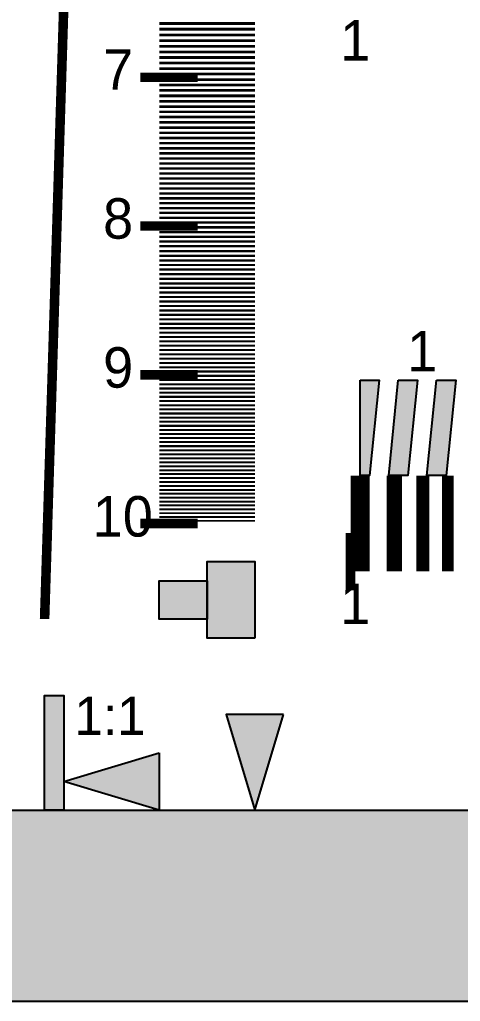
# Model space of a CAD drawing. Header units: millimetres. Extents: x 0 to 297, y 0 to 210.
# Drawn here: x 81.5 to 121.9, y 0 to 89.9 of the extents above; entities that cross this region are included whole.
import ezdxf

# ---------------------------------------------------------------- set-up
doc = ezdxf.new("R2010")
doc.units = ezdxf.units.MM
for name, color, linetype in [('FRAME', 7, 'Continuous'), ('GLUE', 1, 'Continuous'), ('LABELS', 7, 'Continuous'), ('PERIPHERY', 7, 'Continuous')]:
    doc.layers.add(name, color=color, linetype=linetype)

msp = doc.modelspace()

# ---------------------------------------------------------------- hatches: boundary and pattern name
at = {"layer": 'FRAME', "true_color": 0x000000}
h = msp.add_hatch(color=7, dxfattribs=at)
h.dxf.hatch_style = 1
h.paths.add_polyline_path([(103.058, 33.25), (98.683, 33.25), (98.683, 40.25), (103.058, 40.25), (103.058, 33.25)])
h = msp.add_hatch(color=7, dxfattribs=at)
h.dxf.hatch_style = 1
h.paths.add_polyline_path([(98.683, 35), (94.308, 35), (94.308, 38.5), (98.683, 38.5), (98.683, 35)])
h = msp.add_hatch(color=7, dxfattribs=at)
h.dxf.hatch_style = 1
h.paths.add_polyline_path([(85.557, 17.5), (83.808, 17.5), (83.808, 28), (85.557, 28), (85.557, 17.5)])
h = msp.add_hatch(color=7, dxfattribs=at)
h.dxf.hatch_style = 1
h.paths.add_polyline_path([(105.682, 26.25), (100.432, 26.25), (103.057, 17.5), (105.682, 26.25)])
h = msp.add_hatch(color=7, dxfattribs=at)
h.dxf.hatch_style = 1
h.paths.add_polyline_path([(94.308, 22.75), (94.308, 17.5), (85.558, 20.125), (94.308, 22.75)])
h = msp.add_hatch(color=7, dxfattribs=at)
h.dxf.hatch_style = 1
h.paths.add_polyline_path([(0, 17.5), (179.058, 17.5), (179.058, 0), (0, 0), (0, 17.5)])
at = {"layer": 'PERIPHERY', "true_color": 0x000000}
h = msp.add_hatch(color=7, dxfattribs=at)
h.dxf.hatch_style = 1
h.paths.add_polyline_path([(112.682, 56.875), (114.432, 56.875), (113.558, 48.125), (112.682, 48.125), (112.682, 56.875)])
h = msp.add_hatch(color=7, dxfattribs=at)
h.dxf.hatch_style = 1
h.paths.add_polyline_path([(116.183, 56.875), (117.932, 56.875), (117.057, 48.125), (115.307, 48.125), (116.183, 56.875)])
h = msp.add_hatch(color=7, dxfattribs=at)
h.dxf.hatch_style = 1
h.paths.add_polyline_path([(119.683, 56.875), (121.433, 56.875), (120.558, 48.125), (118.808, 48.125), (119.683, 56.875)])

# ---------------------------------------------------------------- linework, layer by layer
at = {"layer": 'FRAME', "color": 250}
for points in [[(103.058, 33.25), (98.683, 33.25), (98.683, 40.25), (103.058, 40.25), (103.058, 33.25)], [(98.683, 35), (94.308, 35), (94.308, 38.5), (98.683, 38.5), (98.683, 35)], [(85.557, 17.5), (83.808, 17.5), (83.808, 28), (85.557, 28), (85.557, 17.5)], [(105.682, 26.25), (100.432, 26.25), (103.057, 17.5), (105.682, 26.25)], [(94.308, 22.75), (94.308, 17.5), (85.558, 20.125), (94.308, 22.75)], [(0, 17.5), (179.058, 17.5), (179.058, 0), (0, 0), (0, 17.5)]]:
    msp.add_lwpolyline(points, close=True, dxfattribs=at)
at = {"layer": 'FRAME', "color": 250, "true_color": 0x000000}
for points in [[(103.058, 33.25), (103.058, 40.25), (98.683, 40.25)], [(98.683, 40.25), (98.683, 33.25), (103.058, 33.25)], [(98.683, 35), (98.683, 38.5), (94.308, 38.5)], [(94.308, 38.5), (94.308, 35), (98.683, 35)], [(85.557, 17.5), (85.557, 28), (83.808, 28)], [(83.808, 28), (83.808, 17.5), (85.557, 17.5)], [(105.682, 26.25), (100.432, 26.25), (103.057, 17.5)], [(85.558, 20.125), (94.308, 17.5), (94.308, 22.75)], [(0, 17.5), (0, 0), (179.058, 0)], [(179.058, 0), (179.058, 17.5), (0, 17.5)]]:
    msp.add_solid(points, dxfattribs=at)
at = {"layer": 'GLUE', "color": 1, "lineweight": 18}
msp.add_lwpolyline([(0, 0), (297, 0), (297, 210), (0, 210), (0, 0)], dxfattribs=at)
at = {"layer": 'PERIPHERY', "color": 250, "lineweight": 35}
for points, const_width in [([(88.183, 175), (83.808, 35)], 0.874), ([(103.057, 89.512), (94.308, 89.512)], 0.264), ([(103.057, 88.986), (94.308, 88.986)], 0.263), ([(103.057, 88.462), (94.308, 88.462)], 0.261), ([(103.057, 87.942), (94.308, 87.942)], 0.26), ([(103.057, 87.424), (94.308, 87.424)], 0.258), ([(103.057, 86.909), (94.308, 86.909)], 0.257), ([(103.057, 86.398), (94.308, 86.398)], 0.255), ([(103.057, 85.889), (94.308, 85.889)], 0.254), ([(103.057, 85.382), (94.308, 85.382)], 0.252), ([(97.807, 84.584), (92.557, 84.584)], 0.875), ([(103.057, 84.879), (94.308, 84.879)], 0.251), ([(103.057, 84.378), (94.308, 84.378)], 0.25), ([(103.057, 83.88), (94.308, 83.88)], 0.248), ([(103.057, 83.384), (94.308, 83.384)], 0.247), ([(103.057, 82.89), (94.308, 82.89)], 0.246), ([(103.057, 82.4), (94.308, 82.4)], 0.245), ([(103.057, 81.912), (94.308, 81.912)], 0.243), ([(103.057, 81.426), (94.308, 81.426)], 0.242), ([(103.057, 80.943), (94.308, 80.943)], 0.241), ([(103.057, 80.461), (94.308, 80.461)], 0.24), ([(103.057, 79.983), (94.308, 79.983)], 0.239), ([(103.057, 79.506), (94.308, 79.506)], 0.238), ([(103.057, 79.033), (94.308, 79.033)], 0.237), ([(103.057, 78.561), (94.308, 78.561)], 0.235), ([(103.057, 78.091), (94.308, 78.091)], 0.234), ([(103.057, 77.623), (94.308, 77.623)], 0.233), ([(103.057, 77.158), (94.308, 77.158)], 0.232), ([(103.057, 76.695), (94.308, 76.695)], 0.231), ([(103.057, 76.233), (94.308, 76.233)], 0.23), ([(103.057, 75.774), (94.308, 75.774)], 0.229), ([(103.057, 75.317), (94.308, 75.317)], 0.228), ([(103.057, 74.862), (94.308, 74.862)], 0.227), ([(103.057, 74.408), (94.308, 74.408)], 0.226), ([(103.057, 73.957), (94.308, 73.957)], 0.225), ([(103.057, 73.508), (94.308, 73.508)], 0.224), ([(103.057, 73.06), (94.308, 73.06)], 0.223), ([(103.057, 72.615), (94.308, 72.615)], 0.222), ([(103.057, 72.171), (94.308, 72.171)], 0.221), ([(97.807, 70.973), (92.557, 70.973)], 0.875), ([(103.057, 71.729), (94.308, 71.729)], 0.22), ([(103.057, 71.289), (94.308, 71.289)], 0.22), ([(103.057, 70.851), (94.308, 70.851)], 0.219), ([(103.057, 70.414), (94.308, 70.414)], 0.218), ([(103.057, 69.98), (94.308, 69.98)], 0.217), ([(103.057, 69.546), (94.308, 69.546)], 0.216), ([(103.057, 69.115), (94.308, 69.115)], 0.215), ([(103.057, 68.685), (94.308, 68.685)], 0.214), ([(103.057, 68.257), (94.308, 68.257)], 0.214), ([(103.057, 67.83), (94.308, 67.83)], 0.213), ([(103.057, 67.406), (94.308, 67.406)], 0.212), ([(103.057, 66.983), (94.308, 66.983)], 0.211), ([(103.057, 66.561), (94.308, 66.561)], 0.21), ([(103.057, 66.141), (94.308, 66.141)], 0.21), ([(103.057, 65.722), (94.308, 65.722)], 0.209), ([(103.057, 65.305), (94.308, 65.305)], 0.208), ([(103.057, 64.89), (94.308, 64.89)], 0.207), ([(103.057, 64.476), (94.308, 64.476)], 0.207), ([(103.057, 64.063), (94.308, 64.063)], 0.206), ([(103.057, 63.652), (94.308, 63.652)], 0.205), ([(103.057, 63.243), (94.308, 63.243)], 0.204), ([(103.057, 62.835), (94.308, 62.835)], 0.204), ([(103.057, 62.428), (94.308, 62.428)], 0.203), ([(103.057, 62.023), (94.308, 62.023)], 0.202), ([(103.057, 61.619), (94.308, 61.619)], 0.202), ([(103.057, 61.216), (94.308, 61.216)], 0.201), ([(103.057, 60.815), (94.308, 60.815)], 0.2), ([(103.057, 60.415), (94.308, 60.415)], 0.2), ([(103.057, 60.016), (94.308, 60.016)], 0.199), ([(103.057, 59.62), (94.308, 59.62)], 0.198), ([(103.057, 59.223), (94.308, 59.223)], 0.198), ([(103.057, 58.829), (94.308, 58.829)], 0.197), ([(103.057, 58.435), (94.308, 58.435)], 0.196), ([(97.807, 57.361), (92.557, 57.361)], 0.875), ([(103.057, 58.043), (94.308, 58.043)], 0.196), ([(103.057, 57.653), (94.308, 57.653)], 0.195), ([(103.057, 57.263), (94.308, 57.263)], 0.194), ([(103.057, 56.875), (94.308, 56.875)], 0.194), ([(103.057, 56.488), (94.308, 56.488)], 0.193), ([(103.057, 56.102), (94.308, 56.102)], 0.193), ([(103.057, 55.718), (94.308, 55.718)], 0.192), ([(103.057, 55.334), (94.308, 55.334)], 0.191), ([(103.057, 54.952), (94.308, 54.952)], 0.191), ([(103.057, 54.571), (94.308, 54.571)], 0.19), ([(103.057, 54.191), (94.308, 54.191)], 0.19), ([(103.057, 53.812), (94.308, 53.812)], 0.189), ([(103.057, 53.435), (94.308, 53.435)], 0.189), ([(103.057, 53.058), (94.308, 53.058)], 0.188), ([(103.057, 52.683), (94.308, 52.683)], 0.187), ([(103.057, 52.308), (94.308, 52.308)], 0.187), ([(103.057, 51.935), (94.308, 51.935)], 0.186), ([(103.057, 51.562), (94.308, 51.562)], 0.186), ([(103.057, 51.192), (94.308, 51.192)], 0.185), ([(103.057, 50.822), (94.308, 50.822)], 0.185), ([(103.057, 50.452), (94.308, 50.452)], 0.184), ([(103.057, 50.085), (94.308, 50.085)], 0.184), ([(103.057, 49.718), (94.308, 49.718)], 0.183), ([(103.057, 49.352), (94.308, 49.352)], 0.183), ([(103.057, 48.987), (94.308, 48.987)], 0.182), ([(103.057, 48.624), (94.308, 48.624)], 0.182), ([(112.682, 48.125), (112.682, 39.375)], 1.75), ([(115.812, 48.125), (115.812, 39.375)], 1.408), ([(118.424, 48.125), (118.424, 39.375)], 1.214), ([(120.716, 48.125), (120.716, 39.375)], 1.084), ([(103.057, 48.261), (94.308, 48.261)], 0.181), ([(103.057, 47.899), (94.308, 47.899)], 0.181), ([(103.057, 47.539), (94.308, 47.539)], 0.18), ([(103.057, 47.179), (94.308, 47.179)], 0.18), ([(103.057, 46.82), (94.308, 46.82)], 0.179), ([(103.057, 46.462), (94.308, 46.462)], 0.179), ([(103.057, 46.105), (94.308, 46.105)], 0.178), ([(103.057, 45.749), (94.308, 45.749)], 0.178), ([(103.057, 45.394), (94.308, 45.394)], 0.177), ([(103.057, 45.04), (94.308, 45.04)], 0.177), ([(97.807, 43.75), (92.557, 43.75)], 0.875), ([(103.057, 44.687), (94.308, 44.687)], 0.176), ([(103.057, 44.335), (94.308, 44.335)], 0.176), ([(103.057, 43.983), (94.308, 43.983)], 0.175), ([(111.808, 42.875), (111.808, 37.625)], 0.875)]:
    msp.add_lwpolyline(points, dxfattribs=dict(at, const_width=const_width))
at = {"layer": 'PERIPHERY', "color": 250}
for points in [[(112.682, 56.875), (114.432, 56.875), (113.558, 48.125), (112.682, 48.125), (112.682, 56.875)], [(116.183, 56.875), (117.932, 56.875), (117.057, 48.125), (115.307, 48.125), (116.183, 56.875)], [(119.683, 56.875), (121.433, 56.875), (120.558, 48.125), (118.808, 48.125), (119.683, 56.875)]]:
    msp.add_lwpolyline(points, close=True, dxfattribs=at)
at = {"layer": 'PERIPHERY', "color": 250, "true_color": 0x000000}
for points in [[(112.682, 56.875), (112.682, 48.125), (113.558, 48.125)], [(113.558, 48.125), (114.432, 56.875), (112.682, 56.875)], [(116.183, 56.875), (115.307, 48.125), (117.057, 48.125)], [(117.057, 48.125), (117.932, 56.875), (116.183, 56.875)], [(119.683, 56.875), (118.808, 48.125), (120.558, 48.125)], [(120.558, 48.125), (121.433, 56.875), (119.683, 56.875)]]:
    msp.add_solid(points, dxfattribs=at)

# ---------------------------------------------------------------- texts
at = {"layer": 'LABELS', "color": 250}
for s, height, p in [('1', 3.704, (110.857, 86.121)), ('7', 3.704, (89.16, 83.445)), ('8', 3.704, (89.16, 69.812)), ('1', 3.704, (116.983, 57.67)), ('9', 3.704, (89.16, 56.178)), ('10', 3.7042, (88.21, 42.545)), ('1', 3.704, (110.857, 34.538)), ('1:1', 3.5, (86.549, 24.392))]:
    msp.add_text(s, height=height, dxfattribs=at).set_placement(p)

doc.saveas('drawing.dxf')
